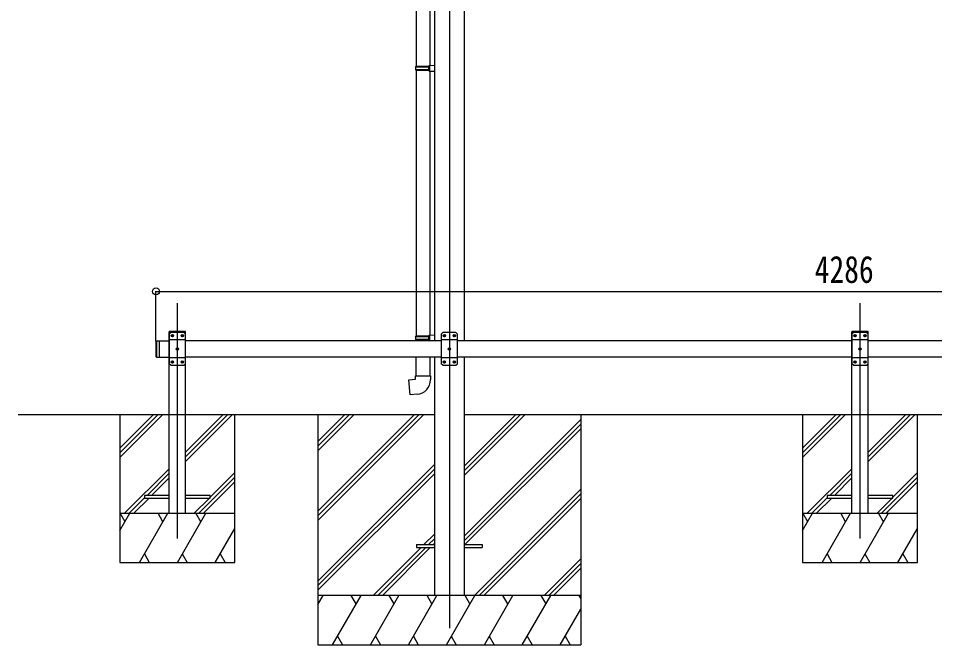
# Model space of a CAD drawing. Units: millimetres, scale not verified. Extents: x -10512 to 10512, y -7425 to 7425.
# Drawn here: x -2702 to 87, y -3841 to -1935 of the extents above; entities that cross this region are included whole.
import ezdxf
from ezdxf.enums import TextEntityAlignment as Align

# ---------------------------------------------------------------- set-up
doc = ezdxf.new("R2010")
doc.units = ezdxf.units.MM
doc.header["$LTSCALE"] = 30
for name, color, linetype in [('0-4_YKK_12', 2, 'Continuous'), ('0-5_YKK_13', 4, 'Continuous'), ('0-6_YKK_A1', 4, 'Continuous'), ('0-7_YKK_D', 6, 'Continuous')]:
    doc.layers.add(name, color=color, linetype=linetype)
doc.styles.add('ＭＳ ゴシック', font='')
doc.styles.get('ＭＳ ゴシック').set_extended_font_data('MS Gothic')

msp = doc.modelspace()

# ---------------------------------------------------------------- linework, layer by layer
at = {"layer": '0-4_YKK_12'}
for p, q in [((-1389.87, -1047.18), (-1389.87, -3790.75)), ((-2217.87, -3517.3), (-2217.87, -2801.27)), ((-139.87, -3517.3), (-139.87, -2801.27))]:
    msp.add_line(p, q, dxfattribs=at)
at = {"layer": '0-5_YKK_13'}
for p, q in [((-1491.07, -1316.81), (-1491.07, -2080.69)), ((-1449.07, -1319.37), (-1449.07, -2078.13)), ((-1493.07, -2082.69), (-1492.07, -2080.69)), ((-1493.07, -2082.69), (-1449.07, -2082.69)), ((-1493.07, -2082.69), (-1493.07, -2090.69)), ((-1493.07, -2090.69), (-1449.07, -2090.69)), ((-1493.07, -2090.69), (-1492.07, -2092.69)), ((-1492.07, -2080.69), (-1449.07, -2080.69)), ((-1453.55, -2082.69), (-1453.98, -2080.69)), ((-1451.07, -2078.19), (-1435.07, -2077.72)), ((-1451.07, -2080.19), (-1451.07, -2078.19)), ((-1451.07, -2080.19), (-1449.07, -2080.19)), ((-1435.07, -2077.72), (-1435.07, -2095.66)), ((-1492.07, -2092.69), (-1449.07, -2092.69)), ((-1491.07, -2092.69), (-1491.07, -2901.19)), ((-1451.07, -2095.19), (-1451.07, -2093.19)), ((-1451.07, -2095.19), (-1435.07, -2095.66)), ((-1449.07, -2095.25), (-1449.07, -2898.63)), ((-2243.17, -2890.74), (-2243.06, -2888.69)), ((-2192.57, -2890.74), (-2243.17, -2890.74)), ((-2237.87, -2890.75), (-2242.87, -2895.75)), ((-2242.87, -2895.75), (-2242.87, -2985.75)), ((-2193.68, -2887.74), (-2242.07, -2887.74)), ((-2197.87, -2890.75), (-2237.87, -2890.75)), ((-2234.13, -2900.33), (-2234.97, -2900.33)), ((-2204.13, -2900.33), (-2204.97, -2900.33)), ((-2197.87, -2890.75), (-2192.87, -2895.75)), ((-2192.87, -2985.75), (-2192.87, -2895.75)), ((-2192.57, -2890.74), (-2192.68, -2888.69)), ((-1451.07, -2898.69), (-1435.07, -2898.22)), ((-1451.07, -2900.69), (-1451.07, -2898.69)), ((-1451.07, -2900.69), (-1449.07, -2900.69)), ((-1435.07, -2898.22), (-1435.07, -2915.75)), ((-1409.87, -2890.75), (-1414.87, -2895.75)), ((-1414.87, -2895.75), (-1414.87, -2985.75)), ((-1369.87, -2890.75), (-1409.87, -2890.75)), ((-1406.13, -2900.33), (-1406.97, -2900.33)), ((-1376.13, -2900.33), (-1376.97, -2900.33)), ((-1369.87, -2890.75), (-1364.87, -2895.75)), ((-1364.87, -2985.75), (-1364.87, -2895.75)), ((-165.17, -2890.74), (-165.07, -2888.69)), ((-114.57, -2890.74), (-165.17, -2890.74)), ((-159.87, -2890.75), (-164.87, -2895.75)), ((-164.87, -2895.75), (-164.87, -2985.75)), ((-115.68, -2887.74), (-164.07, -2887.74)), ((-119.87, -2890.75), (-159.87, -2890.75)), ((-156.13, -2900.33), (-156.97, -2900.33)), ((-126.13, -2900.33), (-126.97, -2900.33)), ((-119.87, -2890.75), (-114.87, -2895.75)), ((-114.87, -2985.75), (-114.87, -2895.75)), ((-114.57, -2890.74), (-114.68, -2888.69)), ((-2282.87, -2917.75), (-2282.87, -2963.75)), ((-2280.87, -2915.75), (-2280.87, -2965.75)), ((-2272.87, -2915.75), (-2272.87, -2965.75)), ((-2192.87, -2913.45), (-2242.87, -2913.45)), ((-2231.61, -2901.17), (-2230.77, -2901.17)), ((-2201.61, -2901.17), (-2200.77, -2901.17)), ((-1493.07, -2903.19), (-1492.07, -2901.19)), ((-1493.07, -2903.19), (-1449.07, -2903.19)), ((-1493.07, -2903.19), (-1493.07, -2911.19)), ((-1493.07, -2911.19), (-1449.07, -2911.19)), ((-1493.07, -2911.19), (-1492.07, -2913.19)), ((-1492.07, -2901.19), (-1449.07, -2901.19)), ((-1492.07, -2913.19), (-1449.07, -2913.19)), ((-1491.07, -2915.75), (-1491.07, -2913.19)), ((-1453.55, -2903.19), (-1453.98, -2901.19)), ((-1451.07, -2915.69), (-1451.07, -2913.69)), ((-1451.07, -2915.69), (-1449.11, -2915.75)), ((-1451.07, -2915.69), (-1449.11, -2915.75)), ((-1364.87, -2913.45), (-1414.87, -2913.45)), ((-1403.61, -2901.17), (-1402.77, -2901.17)), ((-1373.61, -2901.17), (-1372.77, -2901.17)), ((-114.87, -2913.45), (-164.87, -2913.45)), ((-153.61, -2901.17), (-152.77, -2901.17)), ((-123.61, -2901.17), (-122.77, -2901.17)), ((-2219.13, -2940.33), (-2219.97, -2940.33)), ((-2216.61, -2941.17), (-2215.77, -2941.17)), ((-1391.13, -2940.33), (-1391.97, -2940.33)), ((-1388.61, -2941.17), (-1387.77, -2941.17)), ((-141.13, -2940.33), (-141.97, -2940.33)), ((-138.61, -2941.17), (-137.77, -2941.17)), ((-2282.87, -2963.75), (-2280.87, -2965.75)), ((-2280.87, -2965.75), (-2272.87, -2965.75)), ((-2192.87, -2968.05), (-2242.87, -2968.05)), ((-2234.13, -2980.33), (-2234.97, -2980.33)), ((-2231.61, -2981.17), (-2230.77, -2981.17)), ((-2204.13, -2980.33), (-2204.97, -2980.33)), ((-2201.61, -2981.17), (-2200.77, -2981.17)), ((-1491.07, -3023.19), (-1491.07, -2965.75)), ((-1449.07, -2965.75), (-1449.07, -3023.19)), ((-1364.87, -2968.05), (-1414.87, -2968.05)), ((-1406.13, -2980.33), (-1406.97, -2980.33)), ((-1403.61, -2981.17), (-1402.77, -2981.17)), ((-1376.13, -2980.33), (-1376.97, -2980.33)), ((-1373.61, -2981.17), (-1372.77, -2981.17)), ((-114.87, -2968.05), (-164.87, -2968.05)), ((-156.13, -2980.33), (-156.97, -2980.33)), ((-153.61, -2981.17), (-152.77, -2981.17)), ((-126.13, -2980.33), (-126.97, -2980.33)), ((-123.61, -2981.17), (-122.77, -2981.17)), ((-2237.87, -2990.75), (-2242.87, -2985.75)), ((-2237.87, -2990.75), (-2197.87, -2990.75)), ((-2197.87, -2990.75), (-2192.87, -2985.75)), ((-1409.87, -2990.75), (-1414.87, -2985.75)), ((-1409.87, -2990.75), (-1369.87, -2990.75)), ((-1369.87, -2990.75), (-1364.87, -2985.75)), ((-159.87, -2990.75), (-164.87, -2985.75)), ((-159.87, -2990.75), (-119.87, -2990.75)), ((-119.87, -2990.75), (-114.87, -2985.75)), ((-1493.07, -3023.19), (-1447.07, -3023.19)), ((-1493.07, -3033.19), (-1493.07, -3023.19)), ((-1447.07, -3023.19), (-1447.07, -3034.1)), ((-2242.87, -3386.75), (-2317.87, -3386.75)), ((-2192.87, -3394.75), (-2117.87, -3394.75)), ((-164.88, -3386.75), (-239.88, -3386.75)), ((-114.88, -3394.75), (-39.88, -3394.75)), ((-1490.07, -3536.25), (-1490.07, -3545.25)), ((-1490.07, -3536.25), (-1435.27, -3536.25)), ((-1344.87, -3536.25), (-1290.07, -3536.25)), ((-1290.07, -3536.25), (-1290.07, -3545.25)), ((-1490.07, -3545.25), (-1435.27, -3545.25)), ((-1344.87, -3545.25), (-1290.07, -3545.25))]:
    msp.add_line(p, q, dxfattribs=at)
for points in [[(-1453.55, -2082.69), (-1453.55, -2090.69), (-1453.98, -2092.69)], [(-1451.07, -2093.19), (-1449.07, -2093.19), (-1449.07, -2080.19)], [(-2234.97, -2900.33), (-2234.97, -2901.17), (-2234.13, -2901.17)], [(-2232.45, -2899.49), (-2232.45, -2898.65), (-2233.29, -2898.65), (-2233.29, -2899.49)], [(-2230.77, -2901.17), (-2230.77, -2900.33), (-2231.61, -2900.33)], [(-2204.97, -2900.33), (-2204.97, -2901.17), (-2204.13, -2901.17)], [(-2202.45, -2899.49), (-2202.45, -2898.65), (-2203.29, -2898.65), (-2203.29, -2899.49)], [(-2200.77, -2901.17), (-2200.77, -2900.33), (-2201.61, -2900.33)], [(-1451.07, -2913.69), (-1449.07, -2913.69), (-1449.07, -2900.69)], [(-1406.97, -2900.33), (-1406.97, -2901.17), (-1406.13, -2901.17)], [(-1404.45, -2899.49), (-1404.45, -2898.65), (-1405.29, -2898.65), (-1405.29, -2899.49)], [(-1402.77, -2901.17), (-1402.77, -2900.33), (-1403.61, -2900.33)], [(-1376.97, -2900.33), (-1376.97, -2901.17), (-1376.13, -2901.17)], [(-1374.45, -2899.49), (-1374.45, -2898.65), (-1375.29, -2898.65), (-1375.29, -2899.49)], [(-1372.77, -2901.17), (-1372.77, -2900.33), (-1373.61, -2900.33)], [(-156.97, -2900.33), (-156.97, -2901.17), (-156.13, -2901.17)], [(-154.45, -2899.49), (-154.45, -2898.65), (-155.29, -2898.65), (-155.29, -2899.49)], [(-152.77, -2901.17), (-152.77, -2900.33), (-153.61, -2900.33)], [(-126.97, -2900.33), (-126.97, -2901.17), (-126.13, -2901.17)], [(-124.45, -2899.49), (-124.45, -2898.65), (-125.29, -2898.65), (-125.29, -2899.49)], [(-122.77, -2901.17), (-122.77, -2900.33), (-123.61, -2900.33)], [(-2282.87, -2917.75), (-2280.87, -2915.75), (-2272.87, -2915.75)], [(-2233.29, -2902.01), (-2233.29, -2902.85), (-2232.45, -2902.85), (-2232.45, -2902.01)], [(-2203.29, -2902.01), (-2203.29, -2902.85), (-2202.45, -2902.85), (-2202.45, -2902.01)], [(-1453.55, -2903.19), (-1453.55, -2911.19), (-1453.98, -2913.19)], [(-1405.29, -2902.01), (-1405.29, -2902.85), (-1404.45, -2902.85), (-1404.45, -2902.01)], [(-1375.29, -2902.01), (-1375.29, -2902.85), (-1374.45, -2902.85), (-1374.45, -2902.01)], [(-155.29, -2902.01), (-155.29, -2902.85), (-154.45, -2902.85), (-154.45, -2902.01)], [(-125.29, -2902.01), (-125.29, -2902.85), (-124.45, -2902.85), (-124.45, -2902.01)], [(-2219.97, -2940.33), (-2219.97, -2941.17), (-2219.13, -2941.17)], [(-2217.45, -2939.49), (-2217.45, -2938.65), (-2218.29, -2938.65), (-2218.29, -2939.49)], [(-2218.29, -2942.01), (-2218.29, -2942.85), (-2217.45, -2942.85), (-2217.45, -2942.01)], [(-2215.77, -2941.17), (-2215.77, -2940.33), (-2216.61, -2940.33)], [(-1391.97, -2940.33), (-1391.97, -2941.17), (-1391.13, -2941.17)], [(-1389.45, -2939.49), (-1389.45, -2938.65), (-1390.29, -2938.65), (-1390.29, -2939.49)], [(-1390.29, -2942.01), (-1390.29, -2942.85), (-1389.45, -2942.85), (-1389.45, -2942.01)], [(-1387.77, -2941.17), (-1387.77, -2940.33), (-1388.61, -2940.33)], [(-141.97, -2940.33), (-141.97, -2941.17), (-141.13, -2941.17)], [(-139.45, -2939.49), (-139.45, -2938.65), (-140.29, -2938.65), (-140.29, -2939.49)], [(-140.29, -2942.01), (-140.29, -2942.85), (-139.45, -2942.85), (-139.45, -2942.01)], [(-137.77, -2941.17), (-137.77, -2940.33), (-138.61, -2940.33)], [(-2234.97, -2980.33), (-2234.97, -2981.17), (-2234.13, -2981.17)], [(-2232.45, -2979.49), (-2232.45, -2978.65), (-2233.29, -2978.65), (-2233.29, -2979.49)], [(-2233.29, -2982.01), (-2233.29, -2982.85), (-2232.45, -2982.85), (-2232.45, -2982.01)], [(-2230.77, -2981.17), (-2230.77, -2980.33), (-2231.61, -2980.33)], [(-2204.97, -2980.33), (-2204.97, -2981.17), (-2204.13, -2981.17)], [(-2202.45, -2979.49), (-2202.45, -2978.65), (-2203.29, -2978.65), (-2203.29, -2979.49)], [(-2203.29, -2982.01), (-2203.29, -2982.85), (-2202.45, -2982.85), (-2202.45, -2982.01)], [(-2200.77, -2981.17), (-2200.77, -2980.33), (-2201.61, -2980.33)], [(-1406.97, -2980.33), (-1406.97, -2981.17), (-1406.13, -2981.17)], [(-1404.45, -2979.49), (-1404.45, -2978.65), (-1405.29, -2978.65), (-1405.29, -2979.49)], [(-1405.29, -2982.01), (-1405.29, -2982.85), (-1404.45, -2982.85), (-1404.45, -2982.01)], [(-1402.77, -2981.17), (-1402.77, -2980.33), (-1403.61, -2980.33)], [(-1376.97, -2980.33), (-1376.97, -2981.17), (-1376.13, -2981.17)], [(-1374.45, -2979.49), (-1374.45, -2978.65), (-1375.29, -2978.65), (-1375.29, -2979.49)], [(-1375.29, -2982.01), (-1375.29, -2982.85), (-1374.45, -2982.85), (-1374.45, -2982.01)], [(-1372.77, -2981.17), (-1372.77, -2980.33), (-1373.61, -2980.33)], [(-156.97, -2980.33), (-156.97, -2981.17), (-156.13, -2981.17)], [(-154.45, -2979.49), (-154.45, -2978.65), (-155.29, -2978.65), (-155.29, -2979.49)], [(-155.29, -2982.01), (-155.29, -2982.85), (-154.45, -2982.85), (-154.45, -2982.01)], [(-152.77, -2981.17), (-152.77, -2980.33), (-153.61, -2980.33)], [(-126.97, -2980.33), (-126.97, -2981.17), (-126.13, -2981.17)], [(-124.45, -2979.49), (-124.45, -2978.65), (-125.29, -2978.65), (-125.29, -2979.49)], [(-125.29, -2982.01), (-125.29, -2982.85), (-124.45, -2982.85), (-124.45, -2982.01)], [(-122.77, -2981.17), (-122.77, -2980.33), (-123.61, -2980.33)], [(-1488.15, -3078.93), (-1508.99, -3080.76), (-1513, -3034.93), (-1493.07, -3033.19)], [(-2317.87, -3386.75), (-2317.87, -3394.75), (-2242.87, -3394.75)], [(-2117.87, -3394.75), (-2117.87, -3386.75), (-2192.87, -3386.75)], [(-239.88, -3386.75), (-239.88, -3394.75), (-164.88, -3394.75)], [(-39.88, -3394.75), (-39.88, -3386.75), (-114.88, -3386.75)]]:
    msp.add_lwpolyline(points, dxfattribs=at)
for centre in [(-2232.87, -2900.75), (-2202.87, -2900.75), (-1404.87, -2900.75), (-1374.87, -2900.75), (-154.87, -2900.75), (-124.87, -2900.75), (-2217.87, -2940.75), (-1389.87, -2940.75), (-139.87, -2940.75), (-2232.87, -2980.75), (-2202.87, -2980.75), (-1404.87, -2980.75), (-1374.87, -2980.75), (-154.87, -2980.75), (-124.87, -2980.75)]:
    msp.add_circle(centre, 3.5, dxfattribs=at)
for centre, radius, start, end in [((-2242.07, -2888.74), 1, 90, 176.99994), ((-2234.13, -2899.49), 0.84, 270, 0), ((-2231.61, -2899.49), 0.84, 180, 270), ((-2204.13, -2899.49), 0.84, 270, 0), ((-2201.61, -2899.49), 0.84, 180, 270), ((-2193.68, -2888.74), 1, 3.00011, 90), ((-1406.13, -2899.49), 0.84, 270, 0), ((-1403.61, -2899.49), 0.84, 180, 270), ((-1376.13, -2899.49), 0.84, 270, 0), ((-1373.61, -2899.49), 0.84, 180, 270), ((-164.07, -2888.74), 1, 90, 176.99994), ((-156.13, -2899.49), 0.84, 270, 0), ((-153.61, -2899.49), 0.84, 180, 270), ((-126.13, -2899.49), 0.84, 270, 0), ((-123.61, -2899.49), 0.84, 180, 270), ((-115.68, -2888.74), 1, 3.00011, 90), ((-2234.13, -2902.01), 0.84, 0, 90), ((-2231.61, -2902.01), 0.84, 90, 180), ((-2204.13, -2902.01), 0.84, 0, 90), ((-2201.61, -2902.01), 0.84, 90, 180), ((-1406.13, -2902.01), 0.84, 0, 90), ((-1403.61, -2902.01), 0.84, 90, 180), ((-1376.13, -2902.01), 0.84, 0, 90), ((-1373.61, -2902.01), 0.84, 90, 180), ((-156.13, -2902.01), 0.84, 0, 90), ((-153.61, -2902.01), 0.84, 90, 180), ((-126.13, -2902.01), 0.84, 0, 90), ((-123.61, -2902.01), 0.84, 90, 180), ((-2219.13, -2939.49), 0.84, 270, 0), ((-2219.13, -2942.01), 0.84, 0, 90), ((-2216.61, -2939.49), 0.84, 180, 270), ((-2216.61, -2942.01), 0.84, 90, 180), ((-1391.13, -2939.49), 0.84, 270, 0), ((-1391.13, -2942.01), 0.84, 0, 90), ((-1388.61, -2939.49), 0.84, 180, 270), ((-1388.61, -2942.01), 0.84, 90, 180), ((-141.13, -2939.49), 0.84, 270, 0), ((-141.13, -2942.01), 0.84, 0, 90), ((-138.61, -2939.49), 0.84, 180, 270), ((-138.61, -2942.01), 0.84, 90, 180), ((-2234.13, -2979.49), 0.84, 270, 0), ((-2234.13, -2982.01), 0.84, 0, 90), ((-2231.61, -2979.49), 0.84, 180, 270), ((-2231.61, -2982.01), 0.84, 90, 180), ((-2204.13, -2979.49), 0.84, 270, 0), ((-2204.13, -2982.01), 0.84, 0, 90), ((-2201.61, -2979.49), 0.84, 180, 270), ((-2201.61, -2982.01), 0.84, 90, 180), ((-1406.13, -2979.49), 0.84, 270, 0), ((-1406.13, -2982.01), 0.84, 0, 90), ((-1403.61, -2979.49), 0.84, 180, 270), ((-1403.61, -2982.01), 0.84, 90, 180), ((-1376.13, -2979.49), 0.84, 270, 0), ((-1376.13, -2982.01), 0.84, 0, 90), ((-1373.61, -2979.49), 0.84, 180, 270), ((-1373.61, -2982.01), 0.84, 90, 180), ((-156.13, -2979.49), 0.84, 270, 0), ((-156.13, -2982.01), 0.84, 0, 90), ((-153.61, -2979.49), 0.84, 180, 270), ((-153.61, -2982.01), 0.84, 90, 180), ((-126.13, -2979.49), 0.84, 270, 0), ((-126.13, -2982.01), 0.84, 0, 90), ((-123.61, -2979.49), 0.84, 180, 270), ((-123.61, -2982.01), 0.84, 90, 180), ((-1492.07, -3034.1), 45, 275, 0)]:
    msp.add_arc(centre, radius, start, end, dxfattribs=at)
at = {"layer": '0-6_YKK_A1'}
for p, q in [((-1435.07, -1011.75), (-1435.07, -2915.75)), ((-1344.67, -1011.75), (-1344.67, -2915.75)), ((-2242.87, -3440.74), (-2242.87, -2890.74)), ((-2192.87, -2890.74), (-2242.87, -2890.74)), ((-2192.87, -3440.74), (-2192.87, -2890.74)), ((-164.88, -3440.74), (-164.87, -2890.74)), ((-114.87, -2890.74), (-164.87, -2890.74)), ((-114.87, -3440.74), (-114.87, -2890.74)), ((-2272.87, -2915.75), (-2272.87, -2965.75)), ((-2272.87, -2915.75), (-2242.87, -2915.75)), ((-1414.87, -2915.75), (-2192.87, -2915.75)), ((-164.88, -2915.75), (-1364.87, -2915.75)), ((1064.93, -2915.75), (-114.88, -2915.75)), ((-2272.87, -2965.75), (-2242.87, -2965.75)), ((-1414.87, -2965.75), (-2192.87, -2965.75)), ((-1435.07, -2965.75), (-1435.07, -3690.75)), ((-164.88, -2965.75), (-1364.87, -2965.75)), ((-1344.67, -2965.75), (-1344.67, -3690.75)), ((1064.93, -2965.75), (-114.88, -2965.75)), ((-2701.91, -3140.75), (-1434.87, -3140.75)), ((-2392.87, -3140.74), (-2392.87, -3590.75)), ((-2392.87, -3243.09), (-2290.52, -3140.74)), ((-2392.87, -3257.23), (-2276.38, -3140.74)), ((-2392.87, -3271.38), (-2262.24, -3140.74)), ((-2192.87, -3283.51), (-2050.11, -3140.74)), ((-2192.87, -3269.37), (-2064.25, -3140.74)), ((-2192.87, -3255.23), (-2078.39, -3140.74)), ((-2042.87, -3590.75), (-2042.87, -3140.74)), ((-1790.07, -3140.75), (-1790.07, -3840.74)), ((-1790.07, -3434.92), (-1495.9, -3140.75)), ((-1790.07, -3449.06), (-1481.75, -3140.75)), ((-1790.07, -3463.21), (-1467.61, -3140.75)), ((-1790.07, -3251.08), (-1679.74, -3140.75)), ((-1790.07, -3236.93), (-1693.89, -3140.75)), ((-1790.07, -3222.79), (-1708.03, -3140.75)), ((-1344.87, -3140.75), (1065.13, -3140.75)), ((-1344.87, -3326.38), (-1159.24, -3140.75)), ((-1344.87, -3312.23), (-1173.39, -3140.75)), ((-1344.87, -3298.09), (-1187.53, -3140.75)), ((-990.07, -3140.75), (-990.07, -3840.74)), ((-314.88, -3140.74), (-314.88, -3590.75)), ((-314.88, -3243.09), (-212.53, -3140.74)), ((-314.88, -3257.23), (-198.38, -3140.74)), ((-314.88, -3271.38), (-184.24, -3140.74)), ((-114.88, -3283.51), (27.89, -3140.74)), ((-114.88, -3269.37), (13.75, -3140.74)), ((-114.88, -3255.23), (-0.39, -3140.74)), ((35.12, -3590.75), (35.12, -3140.74)), ((-1344.87, -3510.22), (-990.07, -3155.42)), ((-1344.87, -3524.36), (-990.07, -3169.57)), ((-1342.61, -3536.25), (-990.07, -3183.71)), ((-2378.39, -3440.75), (-2242.87, -3305.22)), ((-2117.87, -3392.36), (-2042.87, -3317.36)), ((-1790.07, -3647.05), (-1435.27, -3292.26)), ((-1790.07, -3661.2), (-1435.27, -3306.4)), ((-300.4, -3440.75), (-164.88, -3305.22)), ((-39.88, -3392.36), (35.12, -3317.36)), ((-2310.25, -3386.75), (-2242.87, -3319.37)), ((-2296.11, -3386.75), (-2242.87, -3333.51)), ((-2152.12, -3440.75), (-2042.87, -3331.5)), ((-2137.98, -3440.75), (-2042.87, -3345.64)), ((-1790.07, -3675.34), (-1435.27, -3320.54)), ((-232.25, -3386.75), (-164.88, -3319.37)), ((-218.11, -3386.75), (-164.88, -3333.51)), ((-74.12, -3440.75), (35.12, -3331.5)), ((-59.98, -3440.75), (35.12, -3345.64)), ((-1313.27, -3690.74), (-990.07, -3367.56)), ((-2364.25, -3440.75), (-2317.87, -3394.37)), ((-2350.11, -3440.75), (-2304.11, -3394.75)), ((-2166.26, -3440.75), (-2120.26, -3394.75)), ((-1299.12, -3690.74), (-990.07, -3381.7)), ((-1284.98, -3690.74), (-990.07, -3395.84)), ((-286.25, -3440.75), (-239.88, -3394.37)), ((-272.11, -3440.75), (-226.11, -3394.75)), ((-88.26, -3440.75), (-42.26, -3394.75)), ((-2392.87, -3493.86), (-2362.21, -3440.74)), ((-2392.87, -3440.75), (-2042.87, -3440.75)), ((-2377.21, -3466.73), (-2392.21, -3440.75)), ((-2333.34, -3590.74), (-2246.74, -3440.74)), ((-2261.74, -3466.73), (-2276.74, -3440.75)), ((-2217.87, -3590.74), (-2131.27, -3440.75)), ((-2146.27, -3466.73), (-2161.27, -3440.74)), ((-314.88, -3493.86), (-284.21, -3440.74)), ((-314.88, -3440.75), (35.12, -3440.75)), ((-299.21, -3466.73), (-314.21, -3440.75)), ((-255.34, -3590.74), (-168.74, -3440.74)), ((-183.74, -3466.73), (-198.74, -3440.75)), ((-139.87, -3590.74), (-53.27, -3440.75)), ((-68.27, -3466.73), (-83.27, -3440.74)), ((-2102.4, -3590.74), (-2042.87, -3487.64)), ((-1467.13, -3536.25), (-1435.27, -3504.39)), ((-24.4, -3590.74), (35.12, -3487.64)), ((-1452.99, -3536.25), (-1435.27, -3518.53)), ((-1438.85, -3536.25), (-1435.27, -3532.67)), ((-2318.34, -3564.77), (-2303.34, -3590.74)), ((-2202.87, -3564.76), (-2187.87, -3590.74)), ((-2087.4, -3564.76), (-2072.4, -3590.74)), ((-1621.63, -3690.74), (-1476.13, -3545.25)), ((-1607.49, -3690.74), (-1461.99, -3545.25)), ((-1593.35, -3690.74), (-1447.85, -3545.25)), ((-240.34, -3564.77), (-225.34, -3590.74)), ((-124.87, -3564.76), (-109.87, -3590.74)), ((-9.4, -3564.76), (5.6, -3590.74)), ((-2392.87, -3590.75), (-2042.87, -3590.75)), ((-1101.13, -3690.74), (-990.07, -3579.69)), ((-1086.99, -3690.74), (-990.07, -3593.83)), ((-314.88, -3590.75), (35.12, -3590.75)), ((-1072.85, -3690.74), (-990.07, -3607.97)), ((-990.07, -3690.74), (-1790.07, -3690.74)), ((-1790.07, -3718.25), (-1774.2, -3690.74)), ((-1745.33, -3840.74), (-1658.73, -3690.74)), ((-1673.73, -3716.73), (-1688.73, -3690.74)), ((-1629.86, -3840.74), (-1543.26, -3690.74)), ((-1558.26, -3716.73), (-1573.26, -3690.74)), ((-1514.39, -3840.74), (-1427.79, -3690.74)), ((-1442.79, -3716.73), (-1457.79, -3690.74)), ((-1398.92, -3840.74), (-1312.32, -3690.74)), ((-1327.32, -3716.73), (-1342.32, -3690.74)), ((-1283.45, -3840.74), (-1196.85, -3690.74)), ((-1211.85, -3716.73), (-1226.85, -3690.74)), ((-1167.98, -3840.74), (-1081.38, -3690.74)), ((-1111.38, -3690.74), (-1096.38, -3716.73)), ((-995.91, -3690.74), (-990.07, -3700.84)), ((-1052.51, -3840.74), (-990.07, -3732.61)), ((-1730.33, -3814.77), (-1715.33, -3840.74)), ((-1614.86, -3814.77), (-1599.86, -3840.74)), ((-1499.39, -3814.76), (-1484.39, -3840.74)), ((-1383.92, -3814.76), (-1368.92, -3840.74)), ((-1268.45, -3814.76), (-1253.45, -3840.74)), ((-1152.98, -3814.77), (-1137.98, -3840.74)), ((-1037.51, -3814.77), (-1022.51, -3840.74)), ((-1790.07, -3840.74), (-990.07, -3840.74))]:
    msp.add_line(p, q, dxfattribs=at)
at = {"layer": '0-7_YKK_D'}
for p, q in [((-2282.87, -2916.75), (-2282.87, -2764.75)), ((-2282.87, -2765.75), (2003.12, -2765.75))]:
    msp.add_line(p, q, dxfattribs=at)
msp.add_circle((-2282.87, -2765.75), 10.62, dxfattribs=at)

# ---------------------------------------------------------------- texts
at = {"layer": '0-7_YKK_D', "style": 'ＭＳ ゴシック', "width": 0.8}
msp.add_text('4286', height=82.48, dxfattribs=at).set_placement((-277.87, -2764.75), align=Align.BOTTOM_LEFT)

doc.saveas('drawing.dxf')
